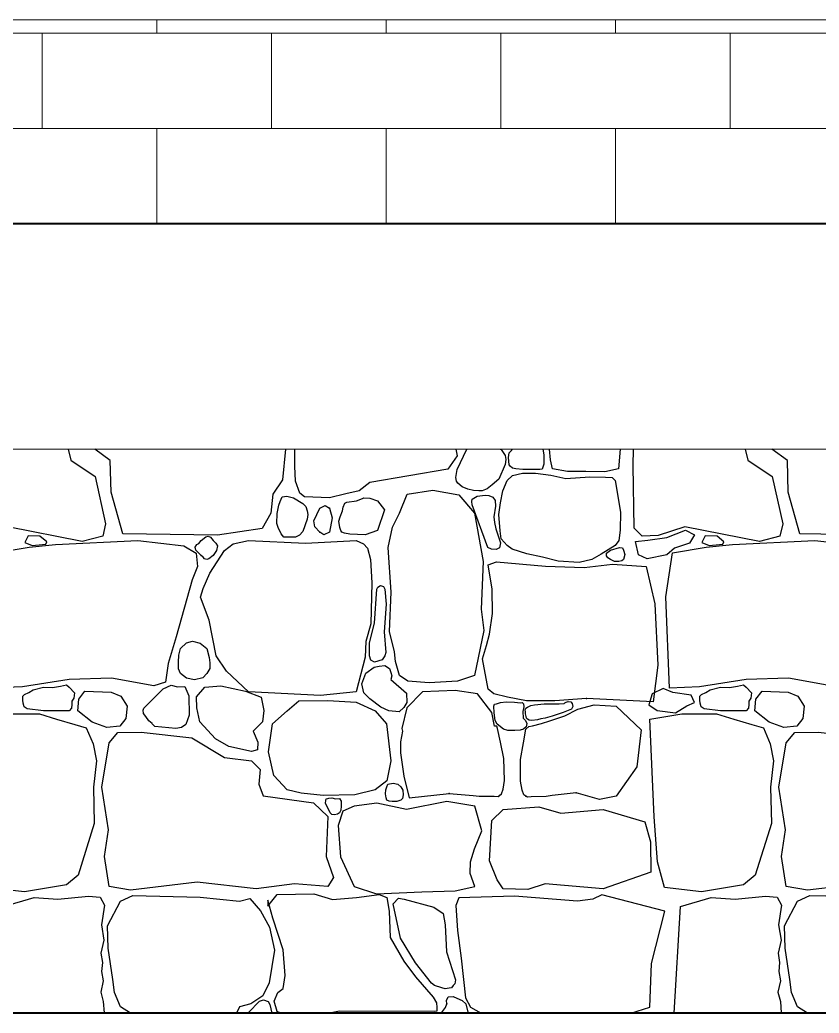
# Model space of a CAD drawing. Header units: feet. Extents: x -10410 to 374725, y -46422 to 88923.
# Drawn here: x 215942 to 217005, y 806 to 2127 of the extents above; entities that cross this region are included whole.
import ezdxf

# ---------------------------------------------------------------- set-up
doc = ezdxf.new("R2010")
doc.units = ezdxf.units.FT
doc.header["$MEASUREMENT"] = 0
for name, color, linetype, lineweight in [('Конструктив - Перекрытия_Ном._пера__1', 7, 'Continuous', 20), ('Конструктив - Стены Несущие_Ном._пера__120', 7, 'Continuous', 5), ('Конструктив - Стены Несущие_Ном._пера__21', 7, 'Continuous', 40)]:
    doc.layers.add(name, color=color, linetype=linetype, lineweight=lineweight)
doc.layers.add('Конструктив - Стены Несущие_Ном._пера__107', color=7, linetype='Continuous', lineweight=5, true_color=0xaaaaaa)
doc.layers.add('Конструктив - Стены Несущие_Ном._пера__87', color=7, linetype='Continuous', lineweight=25, true_color=0x6a6a6a)

# ---------------------------------------------------------------- blocks, each defined once
blk = doc.blocks.new('*X10')
at = {"layer": 'Конструктив - Стены Несущие_Ном._пера__87', "linetype": 'Continuous'}
for p, q in [((216006.2, 1556.2), (216009.9, 1541.4)), ((216062.4, 1540.9), (216041.7, 1556.2)), ((216295.5, 1556.2), (216291.2, 1515.2)), ((216307.9, 1533.6), (216307.7, 1556.2)), ((216523.3, 1547.1), (216511.2, 1529.3)), ((216521.5, 1556.2), (216523.3, 1547.1)), ((216523.7, 1529.2), (216536.5, 1556.2)), ((216580.6, 1556.2), (216581.8, 1555.8)), ((216581.8, 1555.8), (216587.1, 1547.7)), ((216587.1, 1547.7), (216588.3, 1542.3)), ((216591.9, 1545.2), (216592.8, 1551.2)), ((216592.8, 1551.2), (216595.5, 1554.3)), ((216595.5, 1554.3), (216596.9, 1556.2)), ((216637.3, 1556.2), (216638.7, 1548.4)), ((216638.7, 1548.4), (216638.9, 1536.3)), ((216647.4, 1542), (216646.4, 1556.2)), ((216740.3, 1556.2), (216738, 1530)), ((216757.3, 1534.5), (216757.8, 1556.2)), ((216906.2, 1556.2), (216909.9, 1541.4)), ((216962.4, 1540.9), (216941.7, 1556.2)), ((216009.9, 1541.4), (216042.1, 1519.9)), ((216063.4, 1499.1), (216062.4, 1540.9)), ((216308.4, 1513.5), (216307.9, 1533.6)), ((216587.3, 1535.6), (216579, 1516.4)), ((216588.3, 1542.3), (216587.3, 1535.6)), ((216592.7, 1535.4), (216591.9, 1545.2)), ((216593.9, 1533.4), (216592.7, 1535.4)), ((216597.1, 1531), (216593.9, 1533.4)), ((216637.3, 1532.1), (216636.3, 1529.7)), ((216638.9, 1536.3), (216637.3, 1532.1)), ((216650.3, 1530), (216647.4, 1542)), ((216758.8, 1451), (216757.3, 1534.5)), ((216909.9, 1541.4), (216942.1, 1519.9)), ((216963.4, 1499.1), (216962.4, 1540.9)), ((216042.1, 1519.9), (216056.2, 1456.7)), ((216511.2, 1529.3), (216407.2, 1511.6)), ((216521.9, 1518.3), (216523.7, 1529.2)), ((216590.1, 1514.3), (216597.2, 1521.1)), ((216601.4, 1530), (216597.1, 1531)), ((216597.2, 1521.1), (216610.4, 1524)), ((216610.8, 1529.2), (216601.4, 1530)), ((216610.4, 1524), (216627.5, 1524.3)), ((216633.4, 1529.2), (216610.8, 1529.2)), ((216627.5, 1524.3), (216647.9, 1521.5)), ((216636.3, 1529.7), (216633.4, 1529.2)), ((216647.9, 1521.5), (216667.9, 1517.1)), ((216670.2, 1526.3), (216650.3, 1530)), ((216667.9, 1517.1), (216699.7, 1519.1)), ((216694.3, 1526.2), (216670.2, 1526.3)), ((216719.8, 1525.9), (216694.3, 1526.2)), ((216699.7, 1519.1), (216720.5, 1518.8)), ((216738, 1530), (216719.8, 1525.9)), ((216942.1, 1519.9), (216956.2, 1456.7)), ((216291.2, 1515.2), (216278.4, 1496.1)), ((216314.4, 1497.7), (216308.4, 1513.5)), ((216407.2, 1511.6), (216393.4, 1500.7)), ((216522.6, 1513.6), (216521.9, 1518.3)), ((216524.3, 1511), (216522.6, 1513.6)), ((216530.3, 1506), (216524.3, 1511)), ((216537.5, 1502.9), (216530.3, 1506)), ((216570.2, 1508.8), (216563.3, 1503.4)), ((216579, 1516.4), (216570.2, 1508.8)), ((216584.2, 1500.6), (216590.1, 1514.3)), ((216720.5, 1518.8), (216729.5, 1518.5)), ((216729.5, 1518.5), (216733.3, 1514.3)), ((216733.3, 1514.3), (216740.5, 1472.4)), ((216079, 1443.6), (216063.4, 1499.1)), ((216278.4, 1496.1), (216275.9, 1471.1)), ((216288.3, 1486.4), (216290.8, 1492.5)), ((216290.8, 1492.5), (216297, 1493.4)), ((216297, 1493.4), (216305.7, 1491.4)), ((216320.5, 1492.6), (216314.4, 1497.7)), ((216353.6, 1491.5), (216320.5, 1492.6)), ((216375.6, 1496.5), (216353.6, 1491.5)), ((216393.4, 1500.7), (216375.6, 1496.5)), ((216446.8, 1471.1), (216456.9, 1496.3)), ((216456.9, 1496.3), (216491.1, 1501.8)), ((216491.1, 1501.8), (216525.8, 1495.4)), ((216525.8, 1495.4), (216546.4, 1471.1)), ((216545.1, 1501.1), (216537.5, 1502.9)), ((216543.3, 1489.4), (216550.1, 1493.8)), ((216552.3, 1500.6), (216545.1, 1501.1)), ((216550.1, 1493.8), (216560.6, 1495)), ((216556.5, 1500.9), (216552.3, 1500.6)), ((216563.3, 1503.4), (216556.5, 1500.9)), ((216560.6, 1495), (216565.4, 1494.4)), ((216565.4, 1494.4), (216570.7, 1492.2)), ((216580.9, 1484.6), (216584.2, 1500.6)), ((216979, 1443.6), (216963.4, 1499.1)), ((216284.4, 1470.5), (216286.5, 1481.8)), ((216286.5, 1481.8), (216288.3, 1486.4)), ((216305.7, 1491.4), (216318.5, 1484)), ((216318.5, 1484), (216322.5, 1479.7)), ((216322.5, 1479.7), (216324.1, 1474.3)), ((216340.8, 1477.8), (216347.8, 1481)), ((216347.8, 1481), (216353.9, 1477.8)), ((216371.9, 1479), (216374.2, 1484.5)), ((216374.2, 1484.5), (216376.6, 1485.7)), ((216376.6, 1485.7), (216389.6, 1487.2)), ((216389.6, 1487.2), (216397.5, 1490.6)), ((216397.5, 1490.6), (216399.2, 1491.4)), ((216399.2, 1491.4), (216407.2, 1490.8)), ((216407.2, 1490.8), (216417.8, 1487.2)), ((216417.8, 1487.2), (216427, 1475.5)), ((216543, 1486.5), (216543.3, 1489.4)), ((216543.4, 1482.3), (216543, 1486.5)), ((216564.2, 1425.3), (216543.4, 1482.3)), ((216570.7, 1492.2), (216573.8, 1487.9)), ((216574.4, 1480.2), (216572.1, 1466.2)), ((216573.8, 1487.9), (216574.4, 1480.2)), ((216579, 1469.4), (216580.9, 1484.6)), ((216275.9, 1471.1), (216264.2, 1450.8)), ((216283.8, 1457.2), (216284.4, 1470.5)), ((216324.9, 1469.1), (216323.9, 1463.2)), ((216324.1, 1474.3), (216324.9, 1469.1)), ((216332.9, 1460.9), (216340.8, 1477.8)), ((216353.9, 1477.8), (216357.1, 1464.6)), ((216366.3, 1460.2), (216367.9, 1466.2)), ((216367.9, 1466.2), (216371, 1474.3)), ((216371, 1474.3), (216371.9, 1479)), ((216427, 1475.5), (216417.8, 1447.8)), ((216437.6, 1452.5), (216446.8, 1471.1)), ((216546.4, 1471.1), (216558, 1406.7)), ((216572.1, 1466.2), (216573.3, 1458.8)), ((216580.6, 1447.3), (216579, 1469.4)), ((216740.5, 1472.4), (216740.2, 1448.6)), ((216025.2, 1433.2), (215926.2, 1453)), ((216056.2, 1456.7), (216052.5, 1440.6)), ((216286.1, 1450.6), (216283.8, 1457.2)), ((216323.9, 1463.2), (216318.5, 1446.8)), ((216334.1, 1453), (216332.9, 1460.9)), ((216340.8, 1445.6), (216334.1, 1453)), ((216357.1, 1464.6), (216353.9, 1445.6)), ((216367.6, 1451.8), (216366.3, 1460.2)), ((216573.3, 1458.8), (216574.9, 1450.2)), ((216826.2, 1453), (216790.5, 1441.1)), ((216925.2, 1433.2), (216826.2, 1453)), ((216956.2, 1456.7), (216952.5, 1440.6)), ((215953, 1440.9), (215948.9, 1432.1)), ((215968.9, 1440.3), (215953, 1440.9)), ((215978, 1433), (215968.9, 1440.3)), ((216052.5, 1440.6), (216025.2, 1433.2)), ((216205.1, 1441.6), (216079, 1443.6)), ((216183, 1434.7), (216189.4, 1439.6)), ((216189.4, 1439.6), (216192.6, 1440.3)), ((216192.6, 1440.3), (216195.8, 1438.9)), ((216264.2, 1450.8), (216205.1, 1441.6)), ((216288.3, 1446.8), (216286.1, 1450.6)), ((216289.5, 1443.5), (216288.3, 1446.8)), ((216291.3, 1441.1), (216289.5, 1443.5)), ((216293, 1439.1), (216291.3, 1441.1)), ((216313.9, 1441.8), (216308.6, 1439)), ((216318.5, 1446.8), (216313.9, 1441.8)), ((216346.1, 1442.3), (216340.8, 1445.6)), ((216353.9, 1445.6), (216346.1, 1442.3)), ((216369, 1447.8), (216367.6, 1451.8)), ((216370, 1445.9), (216369, 1447.8)), ((216373.5, 1444.6), (216370, 1445.9)), ((216380.7, 1443.3), (216373.5, 1444.6)), ((216401, 1442.1), (216380.7, 1443.3)), ((216417.8, 1447.8), (216401, 1442.1)), ((216431.9, 1425.3), (216437.6, 1452.5)), ((216574.9, 1450.2), (216581, 1431.4)), ((216582.1, 1436.8), (216580.6, 1447.3)), ((216740.2, 1448.6), (216738.2, 1434.7)), ((216769.2, 1440.6), (216758.8, 1451)), ((216790.5, 1441.1), (216769.2, 1440.6)), ((216802.3, 1438.8), (216827.1, 1448.3)), ((216827.1, 1448.3), (216839.1, 1442.1)), ((216839.1, 1442.1), (216832.1, 1430.9)), ((216853, 1440.9), (216848.9, 1432.1)), ((216868.9, 1440.3), (216853, 1440.9)), ((216878, 1433), (216868.9, 1440.3)), ((216952.5, 1440.6), (216925.2, 1433.2)), ((217105.1, 1441.6), (216979, 1443.6)), ((215948.9, 1432.1), (215958.6, 1428.2)), ((215954.6, 1426), (215989.6, 1429.2)), ((215958.6, 1428.2), (215976.5, 1429.7)), ((215976.5, 1429.7), (215978, 1433)), ((215989.6, 1429.2), (216098.8, 1434.7)), ((216098.8, 1434.7), (216160, 1427.5)), ((216160, 1427.5), (216176.6, 1417.6)), ((216175.4, 1426), (216177.3, 1429.2)), ((216177.3, 1429.2), (216180.2, 1430.8)), ((216180.2, 1430.8), (216183, 1434.7)), ((216195.8, 1438.9), (216199.1, 1434.7)), ((216199.1, 1434.7), (216202.7, 1431)), ((216202.7, 1431), (216204.8, 1427.7)), ((216204.8, 1427.7), (216203.7, 1421.5)), ((216214.2, 1421.3), (216225.6, 1430.2)), ((216225.6, 1430.2), (216246.3, 1434.7)), ((216246.3, 1434.7), (216321.7, 1431)), ((216301.2, 1438.9), (216293, 1439.1)), ((216308.6, 1439), (216301.2, 1438.9)), ((216321.7, 1431), (216389.1, 1434.7)), ((216389.1, 1434.7), (216399, 1430.2)), ((216399, 1430.2), (216404.2, 1424.3)), ((216581, 1431.4), (216579.6, 1425)), ((216590.1, 1427.8), (216582.1, 1436.8)), ((216596.7, 1423.1), (216590.1, 1427.8)), ((216733.3, 1427.8), (216715, 1416.3)), ((216738.2, 1434.7), (216733.3, 1427.8)), ((216760.5, 1433.5), (216777, 1435.3)), ((216764.4, 1415.6), (216760.5, 1433.5)), ((216777, 1435.3), (216802.3, 1438.8)), ((216832.1, 1430.9), (216812.4, 1424.4)), ((216848.9, 1432.1), (216858.6, 1428.2)), ((216854.6, 1426), (216889.6, 1429.2)), ((216858.6, 1428.2), (216876.5, 1429.7)), ((216876.5, 1429.7), (216878, 1433)), ((216889.6, 1429.2), (216998.8, 1434.7)), ((216998.8, 1434.7), (217060, 1427.5)), ((215909.9, 1418.1), (215954.6, 1426)), ((216175.9, 1421.7), (216175.4, 1426)), ((216183, 1414.9), (216175.9, 1421.7)), ((216176.6, 1417.6), (216178.3, 1400)), ((216185.7, 1412.6), (216183, 1414.9)), ((216199.1, 1414.9), (216193.5, 1410.4)), ((216194.6, 1391.3), (216214.2, 1421.3)), ((216203.7, 1421.5), (216199.1, 1414.9)), ((216404.2, 1424.3), (216408.4, 1409.4)), ((216435.6, 1366.1), (216431.9, 1425.3)), ((216569.2, 1423), (216564.2, 1425.3)), ((216575.3, 1422.7), (216569.2, 1423)), ((216579.6, 1425), (216575.3, 1422.7)), ((216616.2, 1416.8), (216596.7, 1423.1)), ((216636.8, 1412.3), (216616.2, 1416.8)), ((216715, 1416.3), (216702.7, 1409.5)), ((216721.8, 1418), (216727.4, 1421.7)), ((216722.1, 1414.4), (216721.8, 1418)), ((216723.7, 1411.7), (216722.1, 1414.4)), ((216727.4, 1421.7), (216739.1, 1425.4)), ((216739.1, 1425.4), (216743.1, 1424.7)), ((216743.1, 1424.7), (216744.8, 1421.7)), ((216744.8, 1421.7), (216746.5, 1416.1)), ((216746.5, 1416.1), (216744.8, 1409.5)), ((216776.1, 1410.3), (216764.4, 1415.6)), ((216802, 1415.6), (216776.1, 1410.3)), ((216800.9, 1359.9), (216809.9, 1418.1)), ((216812.4, 1424.4), (216802, 1415.6)), ((216809.9, 1418.1), (216854.6, 1426)), ((216178.3, 1400), (216171.3, 1382.4)), ((216187.7, 1410.5), (216185.7, 1412.6)), ((216190.7, 1409.6), (216187.7, 1410.5)), ((216193.5, 1410.4), (216190.7, 1409.6)), ((216408.4, 1409.4), (216410.1, 1378.2)), ((216558, 1406.7), (216555.5, 1343.5)), ((216564.8, 1402.1), (216575.7, 1406.2)), ((216569.9, 1370), (216564.8, 1402.1)), ((216575.7, 1406.2), (216640.9, 1400.5)), ((216657.7, 1407.1), (216636.8, 1412.3)), ((216640.9, 1400.5), (216692.5, 1398.8)), ((216685.6, 1405.6), (216657.7, 1407.1)), ((216702.7, 1409.5), (216685.6, 1405.6)), ((216692.5, 1398.8), (216729.8, 1403)), ((216727.4, 1409.5), (216723.7, 1411.7)), ((216732.4, 1406.6), (216727.4, 1409.5)), ((216729.8, 1403), (216774.6, 1400.3)), ((216738.4, 1406.9), (216732.4, 1406.6)), ((216742.4, 1407.8), (216738.4, 1406.9)), ((216744.8, 1409.5), (216742.4, 1407.8)), ((216774.6, 1400.3), (216786.3, 1350.5)), ((216186, 1371), (216194.6, 1391.3)), ((216171.3, 1382.4), (216149.8, 1306.6)), ((216410.1, 1378.2), (216408.9, 1324)), ((216417.9, 1372.4), (216421.6, 1374.9)), ((216421.6, 1374.9), (216425.6, 1373.5)), ((216182.5, 1359.1), (216186, 1371)), ((216413.6, 1324.6), (216416.8, 1370)), ((216416.8, 1370), (216417.9, 1372.4)), ((216425.6, 1373.5), (216427.4, 1370)), ((216427.4, 1370), (216429.3, 1349.9)), ((216433.7, 1313.6), (216435.6, 1366.1)), ((216570.4, 1337.5), (216569.9, 1370)), ((216193.9, 1328.7), (216182.5, 1359.1)), ((216429.3, 1349.9), (216426.6, 1313.3)), ((216786.3, 1350.5), (216790.1, 1269.1)), ((216805.6, 1238.3), (216800.9, 1359.9)), ((216555.5, 1343.5), (216559, 1315)), ((216566.6, 1310.3), (216570.4, 1337.5)), ((216203.3, 1281.1), (216193.9, 1328.7)), ((216408.9, 1324), (216402.2, 1300.2)), ((216406.8, 1298.5), (216413.6, 1324.6)), ((216426.6, 1313.3), (216428.7, 1285.7)), ((216440.3, 1286.6), (216433.7, 1313.6)), ((216559, 1315), (216546.4, 1255.1)), ((216562.4, 1295.1), (216566.6, 1310.3)), ((216149.8, 1306.6), (216139.4, 1271)), ((216155.6, 1291), (216163.6, 1298.6)), ((216163.6, 1298.6), (216171.8, 1301)), ((216171.8, 1301), (216182, 1298.1)), ((216182, 1298.1), (216190.8, 1291)), ((216402.2, 1300.2), (216401, 1279.6)), ((216407, 1281.1), (216406.8, 1298.5)), ((216557.1, 1277.1), (216562.4, 1295.1)), ((216153, 1273), (216153.3, 1282.4)), ((216153.3, 1282.4), (216155.6, 1291)), ((216190.8, 1291), (216193.6, 1279.3)), ((216216.7, 1261), (216203.3, 1281.1)), ((216408.7, 1275.5), (216407, 1281.1)), ((216427.4, 1281.1), (216423.8, 1276)), ((216428.7, 1285.7), (216427.4, 1281.1)), ((216441.6, 1273.7), (216440.3, 1286.6)), ((216139.4, 1271), (216135.9, 1246.4)), ((216153, 1264), (216153, 1273)), ((216193.6, 1279.3), (216194.8, 1272)), ((216194.8, 1272), (216194.9, 1264.6)), ((216401, 1279.6), (216389.1, 1233.3)), ((216413.8, 1272.9), (216408.7, 1275.5)), ((216423.8, 1276), (216413.8, 1272.9)), ((216420, 1267.5), (216427.4, 1268.4)), ((216427.4, 1268.4), (216433.5, 1264.4)), ((216446.8, 1255.1), (216441.6, 1273.7)), ((216564.8, 1236.8), (216557.1, 1277.1)), ((216790.1, 1269.1), (216784.2, 1220.1)), ((216155.6, 1257.8), (216153, 1264)), ((216163.8, 1251.5), (216155.6, 1257.8)), ((216190.8, 1257.8), (216185.6, 1252.2)), ((216194.9, 1264.6), (216190.8, 1257.8)), ((216246.3, 1233.3), (216216.7, 1261)), ((216396.6, 1244.1), (216402, 1258.1)), ((216402, 1258.1), (216413, 1266.4)), ((216413, 1266.4), (216420, 1267.5)), ((216433.5, 1264.4), (216435.3, 1259)), ((216435.3, 1259), (216436.7, 1254.8)), ((216436.7, 1254.8), (216435.3, 1249.9)), ((216457.7, 1247.4), (216446.8, 1255.1)), ((216546.4, 1255.1), (216524.1, 1247.4)), ((216007.7, 1249.7), (215945.5, 1240.2)), ((215996.3, 1241.1), (216004.1, 1242.9)), ((216004.1, 1242.9), (216007.7, 1239.5)), ((216063.9, 1251.6), (216007.7, 1249.7)), ((216120.3, 1241.2), (216063.9, 1251.6)), ((216135.9, 1246.4), (216120.3, 1241.2)), ((216132.7, 1237.3), (216143.1, 1242.4)), ((216143.1, 1242.4), (216151.7, 1240.2)), ((216174.4, 1249.5), (216163.8, 1251.5)), ((216185.6, 1252.2), (216174.4, 1249.5)), ((216188.2, 1239.7), (216209.3, 1241.5)), ((216209.3, 1241.5), (216242.2, 1234.5)), ((216399.5, 1232), (216396.6, 1244.1)), ((216435.3, 1249.9), (216456.1, 1231.5)), ((216486.4, 1245.2), (216457.7, 1247.4)), ((216524.1, 1247.4), (216486.4, 1245.2)), ((216907.7, 1249.7), (216845.5, 1240.2)), ((216896.3, 1241.1), (216904.1, 1242.9)), ((216904.1, 1242.9), (216907.7, 1239.5)), ((216963.9, 1251.6), (216907.7, 1249.7)), ((217020.3, 1241.2), (216963.9, 1251.6)), ((215945.5, 1240.2), (215905.6, 1238.3)), ((215946.2, 1227.6), (215948.3, 1229.9)), ((215948.3, 1229.9), (215953.9, 1232.6)), ((215953.9, 1232.6), (215959.8, 1235.9)), ((215959.8, 1235.9), (215973.5, 1239.5)), ((215973.5, 1239.5), (215985.6, 1239.3)), ((215985.6, 1239.3), (215996.3, 1241.1)), ((216007.7, 1239.5), (216014.6, 1232.3)), ((216014.6, 1232.3), (216014, 1225.2)), ((216020.5, 1223.9), (216028.7, 1234.5)), ((216028.7, 1234.5), (216063.4, 1233.1)), ((216063.4, 1233.1), (216076.3, 1227.6)), ((216107, 1211.5), (216132.7, 1237.3)), ((216151.7, 1240.2), (216161.4, 1240.5)), ((216161.4, 1240.5), (216167, 1228.1)), ((216177.1, 1226.9), (216188.2, 1239.7)), ((216242.2, 1234.5), (216262.8, 1226.4)), ((216341.8, 1228.4), (216246.3, 1233.3)), ((216389.1, 1233.3), (216341.8, 1228.4)), ((216407.5, 1224.2), (216399.5, 1232)), ((216456.1, 1231.5), (216456.7, 1219.3)), ((216477.5, 1233.3), (216456.5, 1212.3)), ((216520.6, 1235.3), (216477.5, 1233.3)), ((216550.6, 1230.6), (216520.6, 1235.3)), ((216569.5, 1205.9), (216550.6, 1230.6)), ((216572.4, 1230.8), (216564.8, 1236.8)), ((216590.6, 1226.4), (216572.4, 1230.8)), ((216782.8, 1230.8), (216778.1, 1216)), ((216797.2, 1238), (216782.8, 1230.8)), ((216810.2, 1232.6), (216797.2, 1238)), ((216845.5, 1240.2), (216805.6, 1238.3)), ((216834.4, 1229), (216810.2, 1232.6)), ((216839.1, 1219.2), (216834.4, 1229)), ((216846.2, 1227.6), (216848.3, 1229.9)), ((216848.3, 1229.9), (216853.9, 1232.6)), ((216853.9, 1232.6), (216859.8, 1235.9)), ((216859.8, 1235.9), (216873.5, 1239.5)), ((216873.5, 1239.5), (216885.6, 1239.3)), ((216885.6, 1239.3), (216896.3, 1241.1)), ((216907.7, 1239.5), (216914.6, 1232.3)), ((216914.6, 1232.3), (216914, 1225.2)), ((216920.5, 1223.9), (216928.7, 1234.5)), ((216928.7, 1234.5), (216963.4, 1233.1)), ((216963.4, 1233.1), (216976.3, 1227.6)), ((215946.1, 1222.4), (215946.2, 1227.6)), ((215946.6, 1218.5), (215946.1, 1222.4)), ((215947.8, 1213.6), (215946.6, 1218.5)), ((216011.2, 1216.7), (216010.7, 1211.6)), ((216014, 1225.2), (216011.1, 1221.1)), ((216011.1, 1221.1), (216011.2, 1216.7)), ((216019.2, 1208.3), (216020.5, 1223.9)), ((216076.3, 1227.6), (216084.6, 1214.2)), ((216167, 1228.1), (216167.4, 1202.6)), ((216177.3, 1212), (216177.1, 1226.9)), ((216262.8, 1226.4), (216266.5, 1208.4)), ((216297.4, 1208), (216312.8, 1221.4)), ((216312.8, 1221.4), (216351.4, 1221.7)), ((216351.4, 1221.7), (216389.1, 1219.7)), ((216389.1, 1219.7), (216414.3, 1208)), ((216422.1, 1212.9), (216407.5, 1224.2)), ((216456.7, 1219.3), (216452.4, 1212.7)), ((216572.1, 1214.4), (216573.3, 1217)), ((216573.3, 1217), (216575.7, 1217.4)), ((216575.7, 1217.4), (216581.2, 1219.3)), ((216581.2, 1219.3), (216588.5, 1220)), ((216588.5, 1220), (216599.6, 1219.5)), ((216615.6, 1221.4), (216590.6, 1226.4)), ((216599.6, 1219.5), (216607.6, 1218.9)), ((216607.6, 1218.9), (216609.9, 1219.2)), ((216609.9, 1219.2), (216611.7, 1217.4)), ((216611.7, 1217.4), (216611.9, 1213.6)), ((216653.3, 1221.4), (216615.6, 1221.4)), ((216616.8, 1213.2), (216621.3, 1215.4)), ((216621.3, 1215.4), (216626.4, 1216.2)), ((216626.4, 1216.2), (216639.1, 1217.4)), ((216639.1, 1217.4), (216659, 1217.3)), ((216695.5, 1224.6), (216653.3, 1221.4)), ((216659, 1217.3), (216665.5, 1217.8)), ((216665.5, 1217.8), (216666.6, 1219)), ((216666.6, 1219), (216668.5, 1219.9)), ((216668.5, 1219.9), (216671.1, 1220.4)), ((216671.1, 1220.4), (216674.7, 1220.1)), ((216674.7, 1220.1), (216676.4, 1218.1)), ((216676.4, 1218.1), (216677.1, 1214.1)), ((216683.8, 1210.3), (216705.6, 1216.2)), ((216784.2, 1220.1), (216695.5, 1224.6)), ((216705.6, 1216.2), (216734.8, 1214.6)), ((216778.1, 1216), (216789.3, 1208.4)), ((216828.6, 1214.9), (216839.1, 1219.2)), ((216846.1, 1222.4), (216846.2, 1227.6)), ((216846.6, 1218.5), (216846.1, 1222.4)), ((216847.8, 1213.6), (216846.6, 1218.5)), ((216911.2, 1216.7), (216910.7, 1211.6)), ((216914, 1225.2), (216911.1, 1221.1)), ((216911.1, 1221.1), (216911.2, 1216.7)), ((216919.2, 1208.3), (216920.5, 1223.9)), ((216976.3, 1227.6), (216984.6, 1214.2)), ((215922.2, 1204.1), (215945.2, 1204.1)), ((215945.2, 1204.1), (215968.3, 1204.1)), ((215951.7, 1211), (215947.8, 1213.6)), ((215973.5, 1208.3), (215951.7, 1211)), ((215968.3, 1204.1), (215991.1, 1197.1)), ((216007.7, 1208.3), (215973.5, 1208.3)), ((216010.7, 1211.6), (216007.7, 1208.3)), ((216038.4, 1192.9), (216019.2, 1208.3)), ((216084.6, 1214.2), (216082.9, 1198.1)), ((216106, 1208.9), (216107, 1211.5)), ((216106.6, 1204.7), (216106, 1208.9)), ((216109.5, 1200.5), (216106.6, 1204.7)), ((216167.4, 1202.6), (216162.9, 1190.1)), ((216181.6, 1193.6), (216177.3, 1212)), ((216266.5, 1208.4), (216264.5, 1193.4)), ((216278.1, 1190.7), (216297.4, 1208)), ((216414.3, 1208), (216429.4, 1191)), ((216432.7, 1208), (216422.1, 1212.9)), ((216446.4, 1207), (216432.7, 1208)), ((216452.4, 1212.7), (216446.4, 1207)), ((216456.5, 1212.3), (216450.1, 1184.9)), ((216573.3, 1188), (216569.5, 1205.9)), ((216572.5, 1205.4), (216572.1, 1214.4)), ((216574.1, 1195.4), (216572.5, 1205.4)), ((216611.9, 1213.6), (216610.8, 1207.5)), ((216610.8, 1207.5), (216611.4, 1198.6)), ((216613.8, 1209.3), (216614.9, 1211.5)), ((216614.1, 1206.8), (216613.8, 1209.3)), ((216614.3, 1204.2), (216614.1, 1206.8)), ((216615, 1200.8), (216614.3, 1204.2)), ((216614.9, 1211.5), (216616.8, 1213.2)), ((216664.6, 1205.8), (216649.6, 1201)), ((216675.4, 1210.3), (216664.6, 1205.8)), ((216666.7, 1201.5), (216683.8, 1210.3)), ((216677.1, 1214.1), (216675.4, 1210.3)), ((216734.8, 1214.6), (216768.1, 1182.9)), ((216779.6, 1197), (216822.2, 1204.1)), ((216789.3, 1208.4), (216813.5, 1205.5)), ((216813.5, 1205.5), (216828.6, 1214.9)), ((216822.2, 1204.1), (216845.2, 1204.1)), ((216845.2, 1204.1), (216868.3, 1204.1)), ((216851.7, 1211), (216847.8, 1213.6)), ((216873.5, 1208.3), (216851.7, 1211)), ((216868.3, 1204.1), (216891.1, 1197.1)), ((216907.7, 1208.3), (216873.5, 1208.3)), ((216910.7, 1211.6), (216907.7, 1208.3)), ((216938.4, 1192.9), (216919.2, 1208.3)), ((216984.6, 1214.2), (216982.9, 1198.1)), ((215991.1, 1197.1), (216015.1, 1190.2)), ((216015.1, 1190.2), (216030.5, 1185.6)), ((216057.9, 1186.2), (216038.4, 1192.9)), ((216082.9, 1198.1), (216075, 1188)), ((216113.6, 1194.9), (216109.5, 1200.5)), ((216117.9, 1191.2), (216113.6, 1194.9)), ((216121.5, 1187.2), (216117.8, 1191.4)), ((216162.9, 1190.1), (216157.2, 1185.9)), ((216202.1, 1170.9), (216181.6, 1193.6)), ((216264.5, 1193.4), (216252.1, 1181.3)), ((216272.9, 1153.8), (216278.1, 1190.7)), ((216429.4, 1191), (216435.4, 1141.7)), ((216576.5, 1190.5), (216574.1, 1195.4)), ((216584.9, 1183.9), (216576.5, 1190.5)), ((216611.4, 1198.6), (216614.3, 1195.1)), ((216614.3, 1195.1), (216615.9, 1191.2)), ((216615.5, 1198.5), (216615, 1200.8)), ((216615.9, 1191.2), (216615.1, 1186.9)), ((216616.8, 1196.9), (216615.5, 1198.5)), ((216619.3, 1195.7), (216616.8, 1196.9)), ((216622.8, 1195.4), (216619.3, 1195.7)), ((216630.3, 1196.1), (216622.8, 1195.4)), ((216623.8, 1188.2), (216635.7, 1191.3)), ((216634.8, 1197.6), (216630.3, 1196.1)), ((216640.5, 1198.6), (216634.8, 1197.6)), ((216635.7, 1191.3), (216646.7, 1194.7)), ((216649.6, 1201), (216640.5, 1198.6)), ((216646.7, 1194.7), (216666.7, 1201.5)), ((216785.3, 1067.4), (216779.6, 1197)), ((216891.1, 1197.1), (216915.1, 1190.2)), ((216915.1, 1190.2), (216930.5, 1185.6)), ((216957.9, 1186.2), (216938.4, 1192.9)), ((216982.9, 1198.1), (216975, 1188)), ((216030.5, 1185.6), (216039.5, 1164.1)), ((216075, 1188), (216057.9, 1186.2)), ((216060.9, 1165.5), (216072.3, 1179.3)), ((216072.3, 1179.3), (216103.3, 1179.8)), ((216103.3, 1179.8), (216170.6, 1172.4)), ((216149.3, 1184.5), (216121.5, 1187.2)), ((216157.2, 1185.9), (216149.3, 1184.5)), ((216252.1, 1181.3), (216258.3, 1166.7)), ((216450.6, 1181.1), (216448.2, 1167)), ((216450.1, 1184.9), (216450.6, 1181.1)), ((216576.2, 1187.7), (216573.3, 1188)), ((216577.3, 1184.9), (216576.2, 1187.7)), ((216580.9, 1166.6), (216577.3, 1184.9)), ((216591, 1182.1), (216584.9, 1183.9)), ((216600.2, 1181.9), (216591, 1182.1)), ((216607.2, 1182.6), (216600.2, 1181.9)), ((216611.7, 1183.9), (216607.2, 1182.6)), ((216615.1, 1186.9), (216611.7, 1183.9)), ((216611.7, 1165.5), (216614.8, 1183.9)), ((216614.8, 1183.9), (216618.7, 1187.2)), ((216618.7, 1187.2), (216623.8, 1188.2)), ((216768.1, 1182.9), (216762.2, 1133.9)), ((216930.5, 1185.6), (216939.5, 1164.1)), ((216975, 1188), (216957.9, 1186.2)), ((216960.9, 1165.5), (216972.3, 1179.3)), ((216972.3, 1179.3), (217003.3, 1179.8)), ((217003.3, 1179.8), (217070.6, 1172.4)), ((216039.5, 1164.1), (216044.1, 1141.5)), ((216051.2, 1106.5), (216060.9, 1165.5)), ((216170.6, 1172.4), (216214, 1146.1)), ((216219.9, 1160.7), (216202.1, 1170.9)), ((216258.3, 1166.7), (216258.1, 1156.3)), ((216448.2, 1167), (216448, 1152.2)), ((216585.5, 1144.6), (216580.9, 1166.6)), ((216607.7, 1143.4), (216611.7, 1165.5)), ((216939.5, 1164.1), (216944.1, 1141.5)), ((216951.2, 1106.5), (216960.9, 1165.5)), ((216250.1, 1154.1), (216219.9, 1160.7)), ((216258.1, 1156.3), (216250.1, 1154.1)), ((216279.6, 1122.3), (216272.9, 1153.8)), ((216448, 1152.2), (216452.6, 1121.3)), ((216044.1, 1141.5), (216040.1, 1106.7)), ((216214, 1146.1), (216250.1, 1141.9)), ((216250.1, 1141.9), (216261.8, 1130)), ((216435.4, 1141.7), (216430.2, 1115.2)), ((216586.3, 1115.7), (216585.5, 1144.6)), ((216607.7, 1114.6), (216607.7, 1143.4)), ((216944.1, 1141.5), (216940.1, 1106.7)), ((216261.8, 1130), (216260, 1110.7)), ((216762.2, 1133.9), (216734.8, 1094.6)), ((216260, 1110.7), (216265.7, 1095.1)), ((216297.4, 1103), (216279.6, 1122.3)), ((216430.2, 1115.2), (216414.3, 1103)), ((216430.2, 1107), (216431.5, 1110.5)), ((216431.5, 1110.5), (216438.2, 1112.1)), ((216438.2, 1112.1), (216444.8, 1110.6)), ((216444.8, 1110.6), (216448.8, 1107)), ((216452.6, 1121.3), (216459.8, 1092.3)), ((216584.5, 1104), (216586.3, 1115.7)), ((216609.8, 1102.9), (216607.7, 1114.6)), ((216040.1, 1106.7), (216041.1, 1058.2)), ((216059.9, 1050), (216051.2, 1106.5)), ((216316, 1098.8), (216297.4, 1103)), ((216345.5, 1095.4), (216316, 1098.8)), ((216387.3, 1096.6), (216345.5, 1095.4)), ((216414.3, 1103), (216387.3, 1096.6)), ((216428.4, 1097.9), (216428.7, 1103.2)), ((216429.2, 1092.7), (216428.4, 1097.9)), ((216428.7, 1103.2), (216430.2, 1107)), ((216448.8, 1107), (216451.1, 1102.9)), ((216451.5, 1096.5), (216450.7, 1091.6)), ((216451.1, 1102.9), (216451.5, 1096.5)), ((216459.8, 1092.3), (216512.8, 1098.4)), ((216512.8, 1098.4), (216544.8, 1095.7)), ((216579.8, 1095.6), (216582.2, 1097.7)), ((216582.2, 1097.7), (216584.5, 1104)), ((216612.2, 1096.6), (216609.8, 1102.9)), ((216614.8, 1094.6), (216612.2, 1096.6)), ((216681.7, 1099.2), (216649.7, 1095.7)), ((216712.5, 1090.4), (216681.7, 1099.2)), ((216940.1, 1106.7), (216941.1, 1058.2)), ((216959.9, 1050), (216951.2, 1106.5)), ((216265.7, 1095.1), (216332.6, 1085.9)), ((216332.6, 1085.9), (216351.4, 1067.6)), ((216348.6, 1085.5), (216348.8, 1088.9)), ((216354.5, 1072.6), (216348.6, 1085.5)), ((216348.8, 1088.9), (216349.4, 1091.3)), ((216349.4, 1091.3), (216351.4, 1091.6)), ((216351.4, 1091.6), (216352.7, 1092.1)), ((216352.7, 1092.1), (216356.8, 1092.3)), ((216356.8, 1092.3), (216361.9, 1091.2)), ((216361.9, 1091.2), (216367.2, 1091.6)), ((216367.2, 1091.6), (216369.5, 1088.2)), ((216369.5, 1088.2), (216369.3, 1081.5)), ((216416.8, 1085.2), (216386.4, 1081.5)), ((216456.2, 1077), (216416.8, 1085.2)), ((216430.2, 1089.4), (216429.2, 1092.7)), ((216433.1, 1087.9), (216430.2, 1089.4)), ((216437.2, 1087.5), (216433.1, 1087.9)), ((216443.5, 1087.6), (216437.2, 1087.5)), ((216448.8, 1089.4), (216443.5, 1087.6)), ((216450.7, 1091.6), (216448.8, 1089.4)), ((216509.7, 1087.4), (216456.2, 1077)), ((216547.1, 1081.5), (216509.7, 1087.4)), ((216544.8, 1095.7), (216552.8, 1094.5)), ((216552.8, 1094.5), (216572.7, 1094.7)), ((216572.7, 1094.7), (216577.8, 1094.2)), ((216577.8, 1094.2), (216579.8, 1095.6)), ((216616.8, 1093.3), (216614.8, 1094.6)), ((216621.9, 1093.9), (216616.8, 1093.3)), ((216641.8, 1094.2), (216621.9, 1093.9)), ((216649.7, 1095.7), (216641.8, 1094.2)), ((216734.8, 1094.6), (216712.5, 1090.4)), ((216356.7, 1070.4), (216354.5, 1072.6)), ((216360.4, 1069.8), (216356.7, 1070.4)), ((216364.6, 1070.7), (216360.4, 1069.8)), ((216367.2, 1072.6), (216364.6, 1070.7)), ((216371.7, 1074.8), (216365.3, 1055.7)), ((216368.7, 1076.3), (216367.2, 1072.6)), ((216369.3, 1081.5), (216368.7, 1076.3)), ((216386.4, 1081.5), (216371.7, 1074.8)), ((216556.3, 1048.8), (216547.1, 1081.5)), ((216569.6, 1062.2), (216584.5, 1077)), ((216584.5, 1077), (216632.1, 1080.5)), ((216632.1, 1080.5), (216661.5, 1072.3)), ((216661.5, 1072.3), (216717.5, 1077)), ((216717.5, 1077), (216773, 1060.4)), ((216041.1, 1058.2), (216019.5, 989.6)), ((216351.4, 1067.6), (216349.2, 1014.6)), ((216566.4, 1008.9), (216569.6, 1062.2)), ((216773, 1060.4), (216780.6, 1034)), ((216790, 1007.3), (216785.3, 1067.4)), ((216941.1, 1058.2), (216919.5, 989.6)), ((216054.7, 1014.6), (216059.9, 1050)), ((216365.3, 1055.7), (216368.5, 1014.1)), ((216546.4, 1024.8), (216556.3, 1048.8)), ((216954.7, 1014.6), (216959.9, 1050)), ((216780.6, 1034), (216781, 993.7)), ((216541.2, 1007.2), (216546.4, 1024.8)), ((216060.9, 974.7), (216054.7, 1014.6)), ((216349.2, 1014.6), (216359.1, 986.4)), ((216368.5, 1014.1), (216386.4, 974.7)), ((216540.9, 991.8), (216541.2, 1007.2)), ((216576.6, 983.4), (216566.4, 1008.9)), ((216799.3, 973.2), (216790, 1007.3)), ((216960.9, 974.7), (216954.7, 1014.6)), ((216547.1, 974.7), (216540.9, 991.8)), ((216781, 993.7), (216717.5, 971.5)), ((216019.5, 989.6), (216004.2, 976.7)), ((216177.8, 980.4), (216089.1, 969.8)), ((216256.1, 971.5), (216177.8, 980.4)), ((216307.1, 978), (216256.1, 971.5)), ((216351.4, 974.7), (216307.1, 978)), ((216359.1, 986.4), (216351.4, 974.7)), ((216584.5, 971.5), (216576.6, 983.4)), ((216640.5, 978.2), (216617.4, 970.8)), ((216717.5, 971.5), (216640.5, 978.2)), ((216919.5, 989.6), (216904.2, 976.7)), ((217077.8, 980.4), (216989.1, 969.8)), ((215948.2, 967.3), (215899.3, 973.2)), ((216004.2, 976.7), (215948.2, 967.3)), ((216089.1, 969.8), (216060.9, 974.7)), ((216284.1, 964.1), (216333.1, 964.8)), ((216333.1, 964.8), (216357.9, 957.1)), ((216386.4, 974.7), (216416.3, 964.8)), ((216416.3, 964.8), (216476.3, 967.3)), ((216476.3, 967.3), (216520.6, 969)), ((216520.6, 969), (216547.1, 974.7)), ((216617.4, 970.8), (216584.5, 971.5)), ((216848.2, 967.3), (216799.3, 973.2)), ((216904.2, 976.7), (216848.2, 967.3)), ((216989.1, 969.8), (216960.9, 974.7)), ((215920.5, 948), (215961.1, 960.1)), ((215961.1, 960.1), (215992.8, 957.6)), ((215992.8, 957.6), (216033.2, 961.9)), ((216033.2, 961.9), (216048.8, 960.4)), ((216048.8, 960.4), (216054.8, 949.9)), ((216058.7, 922.2), (216075.8, 954.9)), ((216075.8, 954.9), (216092.4, 962.8)), ((216092.4, 962.8), (216182, 960.6)), ((216182, 960.6), (216234.3, 954.9)), ((216234.3, 954.9), (216247.7, 958.6)), ((216247.7, 958.6), (216262, 942.3)), ((216278.4, 932.4), (216271.7, 956.4)), ((216271.7, 956.4), (216271.9, 948.5)), ((216271.9, 948.5), (216284.1, 964.1)), ((216357.9, 957.1), (216389.6, 960.1)), ((216389.6, 960.1), (216419.8, 964.1)), ((216419.8, 964.1), (216430.2, 960.1)), ((216430.2, 960.1), (216432.9, 942)), ((216438.5, 951.5), (216445.5, 958.9)), ((216448.3, 905.9), (216438.5, 951.5)), ((216445.5, 958.9), (216453, 957.9)), ((216453, 957.9), (216492.6, 947.2)), ((216525.6, 959.4), (216521.6, 949.5)), ((216599.6, 961.6), (216525.6, 959.4)), ((216683.6, 954.9), (216599.6, 961.6)), ((216703.6, 957.9), (216683.6, 954.9)), ((216715.8, 963.6), (216703.6, 957.9)), ((216799.7, 941.7), (216715.8, 963.6)), ((216820.5, 948), (216861.1, 960.1)), ((216861.1, 960.1), (216892.8, 957.6)), ((216892.8, 957.6), (216933.2, 961.9)), ((216933.2, 961.9), (216948.8, 960.4)), ((216948.8, 960.4), (216954.8, 949.9)), ((216958.7, 922.2), (216975.8, 954.9)), ((216975.8, 954.9), (216992.4, 962.8)), ((216992.4, 962.8), (217082, 960.6)), ((216054.8, 949.9), (216050.8, 923.8)), ((216262, 942.3), (216273.9, 920.7)), ((216432.9, 942), (216434.4, 906.9)), ((216492.6, 947.2), (216505, 938.8)), ((216505, 938.8), (216507.5, 923.7)), ((216521.6, 949.5), (216523.9, 916)), ((216782, 872.3), (216799.7, 941.7)), ((216812, 806.2), (216820.5, 948)), ((216954.8, 949.9), (216950.8, 923.8)), ((216292, 890.3), (216278.4, 932.4)), ((216050.8, 923.8), (216054, 903.3)), ((216059.4, 892.5), (216058.7, 922.2)), ((216273.9, 920.7), (216280.6, 889.8)), ((216507.5, 923.7), (216509.4, 887.8)), ((216523.9, 916), (216528.8, 879.4)), ((216950.8, 923.8), (216954, 903.3)), ((216959.4, 892.5), (216958.7, 922.2)), ((216054, 903.3), (216050, 885.8)), ((216434.4, 906.9), (216452.5, 875.2)), ((216468.3, 872.9), (216448.3, 905.9)), ((216954, 903.3), (216950, 885.8)), ((216050, 885.8), (216052, 873.7)), ((216065.9, 851.1), (216059.4, 892.5)), ((216280.6, 889.8), (216273.7, 846.4)), ((216295, 856.3), (216292, 890.3)), ((216509.4, 887.8), (216521.4, 850.4)), ((216950, 885.8), (216952, 873.7)), ((216965.9, 851.1), (216959.4, 892.5)), ((216052, 873.7), (216050.9, 861.8)), ((216452.5, 875.2), (216468.3, 854.4)), ((216489.4, 845.9), (216468.3, 872.9)), ((216528.8, 879.4), (216534.5, 826.4)), ((216779.7, 814.3), (216782, 872.3)), ((216952, 873.7), (216950.9, 861.8)), ((216050.9, 861.8), (216053.1, 849.3)), ((216950.9, 861.8), (216953.1, 849.3)), ((216053.1, 849.3), (216049.7, 834.1)), ((216067.8, 833.8), (216065.9, 851.1)), ((216273.7, 846.4), (216265.2, 829.1)), ((216292.2, 839), (216295, 856.3)), ((216468.3, 854.4), (216491.4, 827.6)), ((216493.2, 843.1), (216489.4, 845.9)), ((216521.4, 850.4), (216520.2, 845.1)), ((216953.1, 849.3), (216949.7, 834.1)), ((216967.8, 833.8), (216965.9, 851.1)), ((216049.7, 834.1), (216053.1, 821.8)), ((216075.8, 814.5), (216067.8, 833.8)), ((216280.1, 822.2), (216285.3, 833.6)), ((216285.3, 833.6), (216292.2, 839)), ((216503, 839.7), (216493.2, 843.1)), ((216507.5, 838.4), (216503, 839.7)), ((216513, 839.4), (216507.5, 838.4)), ((216515.9, 840), (216513, 839.4)), ((216518.1, 843), (216515.9, 840)), ((216520.2, 845.1), (216518.1, 843)), ((216949.7, 834.1), (216953.1, 821.8)), ((216975.8, 814.5), (216967.8, 833.8)), ((216053.1, 821.8), (216054.2, 806.6)), ((216246.3, 806.9), (216260.8, 822.2)), ((216265.2, 829.1), (216249.1, 818.4)), ((216260.8, 822.2), (216266.1, 823.8)), ((216266.1, 823.8), (216272.1, 821.7)), ((216272.1, 821.7), (216274.3, 817.9)), ((216284.1, 808.5), (216280.1, 822.2)), ((216491.4, 827.6), (216495.8, 820.1)), ((216495.8, 820.1), (216496.4, 813.8)), ((216509.3, 823.2), (216511.4, 828.1)), ((216509.7, 818.4), (216509.3, 823.2)), ((216511.4, 828.1), (216518, 828.2)), ((216518, 828.2), (216523.2, 826)), ((216523.2, 826), (216530.3, 822.8)), ((216530.3, 822.8), (216535, 818.4)), ((216534.5, 826.4), (216541.2, 814)), ((216953.1, 821.8), (216954.2, 806.6)), ((216054.2, 806.6), (216054.2, 806.2)), ((216089.2, 806.2), (216075.8, 814.5)), ((216234.3, 814.5), (216230.2, 806.2)), ((216249.1, 818.4), (216234.3, 814.5)), ((216245.4, 806.2), (216246.3, 806.9)), ((216274.3, 817.9), (216277.3, 806.2)), ((216289.3, 806.2), (216284.1, 808.5)), ((216367, 808.8), (216353.7, 806.2)), ((216493.8, 808.5), (216367, 808.8)), ((216496.4, 808.9), (216493.8, 808.5)), ((216496.4, 813.8), (216496.4, 808.9)), ((216502.7, 806.2), (216502.8, 806.6)), ((216502.8, 806.6), (216508, 813.5)), ((216508, 813.5), (216509.7, 818.4)), ((216535, 818.4), (216537.5, 807.6)), ((216537.5, 807.6), (216539.2, 806.2)), ((216541.2, 814), (216555.2, 806.2)), ((216754.2, 806.2), (216779.7, 814.3)), ((216954.2, 806.6), (216954.2, 806.2)), ((216989.2, 806.2), (216975.8, 814.5))]:
    blk.add_line(p, q, dxfattribs=at)
for p in [(216353.9, 1477.8), (216340.8, 1445.6), (216183, 1414.9), (216695.5, 1224.6), (216512.8, 1098.4), (216681.7, 1099.2), (216579.8, 1095.6), (216579.8, 1095.6), (216614.8, 1094.6), (216614.8, 1094.6), (216284.1, 808.5), (216509.7, 818.4)]:
    blk.add_point(p, dxfattribs=at)
blk = doc.blocks.new('Штриховка_5', base_point=(0, 0))
at = {"layer": 'Конструктив - Стены Несущие_Ном._пера__87', "linetype": 'Continuous'}
blk.add_blockref('*X10', (0, 0), dxfattribs=at)

msp = doc.modelspace()

# ---------------------------------------------------------------- hatches: boundary and pattern name
at = {"layer": 'Конструктив - Стены Несущие_Ном._пера__107', "linetype": 'Continuous'}
h = msp.add_hatch(dxfattribs=at)
h.set_pattern_fill('ЧЕРЕПИЦА_02', color=256, style=0, pattern_type=2)
h.set_pattern_definition([(0, (211399.68, 3506.22), (0, 127), []), (90, (211399.68, 3506.22), (-304.8, 0), [127, -127]), (90, (211552.08, 3633.22), (-304.8, 0), [127, -127])])
h.paths.add_polyline_path([(212768.52471, 2106.22004), (212768.52471, 1856.22003), (218399.67994, 1856.22003), (218399.67994, 2106.22004), (218969.67988, 2106.22004), (218969.67988, 2126.92004), (212768.52471, 2126.92004)])

# ---------------------------------------------------------------- linework, layer by layer
at = {"layer": 'Конструктив - Перекрытия_Ном._пера__1', "linetype": 'Continuous'}
for p, q in [((218308.67424, 1856.22), (212644.61795, 1856.22)), ((218387.98666, 1556.22003), (203749.67973, 1556.22003)), ((212644.61795, 1556.22003), (218308.67424, 1556.22003))]:
    msp.add_line(p, q, dxfattribs=at)
at = {"layer": 'Конструктив - Стены Несущие_Ном._пера__120', "linetype": 'Continuous'}
for p, q in [((212522.7396, 2126.92002), (218969.67988, 2126.92002)), ((212644.61793, 1856.22003), (218399.67988, 1856.22003))]:
    msp.add_line(p, q, dxfattribs=at)
at = {"layer": 'Конструктив - Стены Несущие_Ном._пера__21', "linetype": 'Continuous'}
for p, q in [((212644.61793, 1856.22003), (218321.80727, 1856.22003)), ((218321.80727, 806.22003), (212644.61793, 806.22003))]:
    msp.add_line(p, q, dxfattribs=at)
at = {"layer": 'Конструктив - Стены Несущие_Ном._пера__87', "linetype": 'Continuous'}
msp.add_line((218121.80727, 1856.22003), (212644.61793, 1856.22003), dxfattribs=at)

# ---------------------------------------------------------------- block references
msp.add_blockref('Штриховка_5', (0, 0), dxfattribs=at)

doc.saveas('drawing.dxf')
